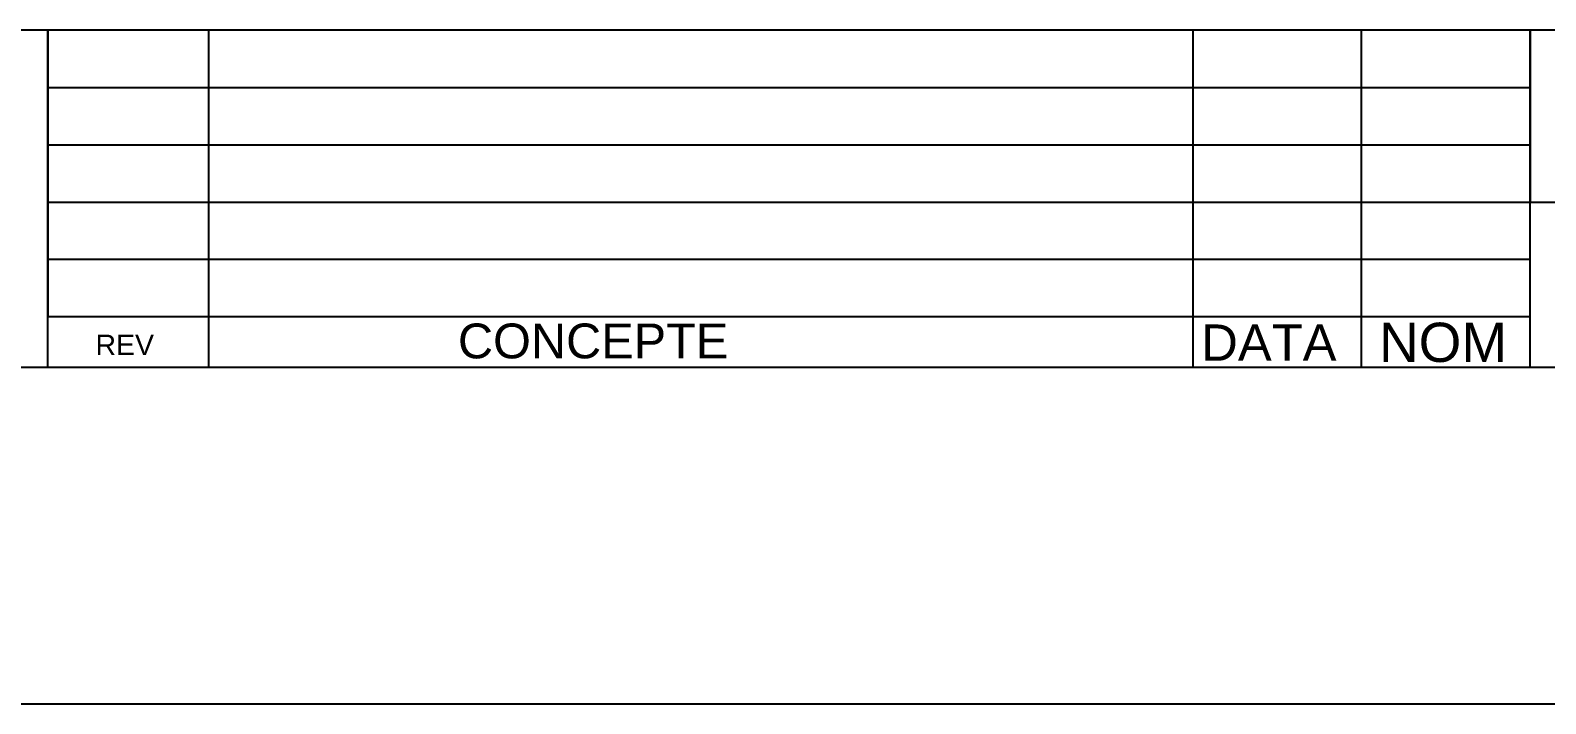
# Model space of a CAD drawing. Header units: millimetres. Extents: x 2377 to 4712, y -254 to 3188.
# Drawn here: x 4076.2 to 4166.2, y 947.8 to 987.8 of the extents above; entities that cross this region are included whole.
import ezdxf

# ---------------------------------------------------------------- set-up
doc = ezdxf.new("R2010")
doc.units = ezdxf.units.MM
doc.styles.get("Standard").update_dxf_attribs({"font": 'arial.ttf'})

msp = doc.modelspace()

# ---------------------------------------------------------------- linework, layer by layer
at = {"transparency": 33554687}
for p, q in [((4205.24, 987.791), (3809.75, 987.791)), ((4077.25, 967.791), (4077.25, 987.791)), ((4077.25, 987.791), (4077.25, 984.391)), ((4086.81, 967.791), (4086.81, 987.791)), ((4145.26, 967.791), (4145.26, 987.791)), ((4155.26, 967.791), (4155.26, 987.791)), ((4165.26, 967.791), (4165.26, 987.791)), ((4165.26, 987.791), (4165.26, 977.591)), ((4077.25, 984.391), (4165.26, 984.391)), ((4077.25, 984.391), (4077.25, 980.991)), ((4077.25, 980.991), (4165.26, 980.991)), ((4077.25, 980.991), (4077.25, 977.591)), ((4077.25, 977.591), (4165.26, 977.591)), ((4077.25, 977.591), (4077.25, 974.191)), ((4165.26, 977.591), (4205.24, 977.591)), ((4165.26, 977.591), (4185.25, 977.591)), ((4077.25, 974.191), (4077.25, 970.791)), ((4077.25, 974.191), (4165.26, 974.191)), ((4077.25, 970.791), (4165.26, 970.791)), ((4007.25, 967.791), (4077.25, 967.791)), ((4077.25, 967.791), (4086.81, 967.791)), ((4086.81, 967.791), (4145.26, 967.791)), ((4145.26, 967.791), (4155.26, 967.791)), ((4155.26, 967.791), (4165.26, 967.791)), ((4165.26, 967.791), (4185.25, 967.791)), ((3794.7, 947.791), (4214.7, 947.791))]:
    msp.add_line(p, q, dxfattribs=at)

# ---------------------------------------------------------------- texts
at = {"transparency": 33554687, "attachment_point": 1}
for s, width, gutter_width, insert, char_height in [('CONCEPTE', 3.30903, 10.341, (4101.603, 970.373), 2.0681), ('DATA', 8.58455, 10.776, (4145.737, 970.319), 2.1551), ('NOM', 9.28647, 11.657, (4156.293, 970.422), 2.3314), ('REV', 3.82056, 6.046, (4080.085, 969.711), 1.2092)]:
    msp.add_mtext_dynamic_manual_height_columns(s, width=width, gutter_width=gutter_width, heights=[0], dxfattribs=dict(at, insert=insert, char_height=char_height))

doc.saveas('drawing.dxf')
